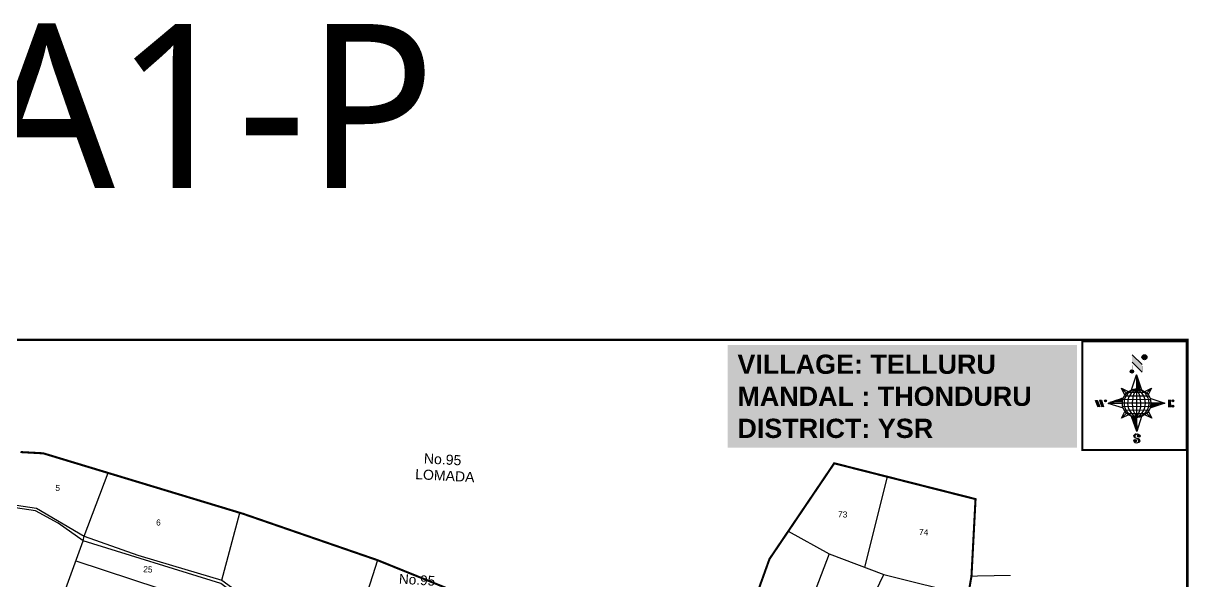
# Model space of a CAD drawing. Header units: inches. Extents: x 200778 to 204446, y 1604088 to 1611636.
# Drawn here: x 202204 to 204445, y 1610563 to 1611636 of the extents above; entities that cross this region are included whole.
import ezdxf

# ---------------------------------------------------------------- set-up
doc = ezdxf.new("R2010")
doc.units = ezdxf.units.IN
doc.header["$LTSCALE"] = 15
doc.header["$MEASUREMENT"] = 0
for name, color, linetype in [('AQUADUCT', 1, 'Continuous'), ('bord', 1, 'Continuous'), ('CADAS', 1, 'Continuous'), ('PLOTS', 7, 'Continuous'), ('PLOTS NO', 7, 'Continuous'), ('ROADS', 1, 'Continuous'), ('TEXT', 1, 'Continuous'), ('VILLAGE BOUNDARY', 5, 'Continuous'), ('VILLAGE BOUNDRY', 5, 'Continuous')]:
    doc.layers.add(name, color=color, linetype=linetype)
doc.styles.get("Standard").update_dxf_attribs({"font": 'arial.ttf'})
doc.styles.add('TMS', font='trebuc.ttf')
pattern_1 = [(267.297113149, (-8720374.938, 50637915.138), (10.5367255337, -0.497431438), [])]
pattern_2 = [(357.297113149, (-8720374.938, 50637915.138), (0.497431438, 10.5367255337), [])]

# ---------------------------------------------------------------- blocks, each defined once
blk = doc.blocks.new('*X15')
at = {"color": 0, "linetype": 'Continuous'}
for p, q in [((6321.6, 240.5), (6322.3, 241.2)), ((6321.6, 240.3), (6322.3, 241)), ((6321.6, 240.1), (6322.3, 240.8)), ((6321.6, 239.9), (6322.4, 240.7)), ((6321.6, 239.8), (6322.4, 240.6)), ((6321.6, 239.6), (6322.5, 240.5)), ((6321.6, 239.4), (6322.5, 240.3)), ((6321.6, 239.2), (6322.6, 240.2)), ((6321.7, 239.1), (6322.6, 240.1)), ((6321.8, 240.8), (6322.4, 241.4)), ((6321.8, 239), (6322.7, 240)), ((6321.8, 239), (6322.8, 239.9)), ((6321.9, 238.9), (6322.9, 239.8)), ((6322, 238.8), (6323, 239.7)), ((6322.1, 241.3), (6322.4, 241.6)), ((6322.1, 238.7), (6323.1, 239.6)), ((6322.2, 238.6), (6323.1, 239.6)), ((6322.3, 238.5), (6323.2, 239.5)), ((6322.4, 238.5), (6323.3, 239.4)), ((6322.5, 238.4), (6323.4, 239.3)), ((6322.7, 238.4), (6323.6, 239.3)), ((6322.8, 238.3), (6323.7, 239.2)), ((6322.9, 238.3), (6323.8, 239.1)), ((6323.1, 238.2), (6323.9, 239.1)), ((6323.2, 238.2), (6324, 239)), ((6323.3, 238.2), (6324.2, 239)), ((6323.5, 238.1), (6324.3, 238.9)), ((6323.7, 238.1), (6324.4, 238.9)), ((6323.8, 238.1), (6324.6, 238.8)), ((6324.1, 238.2), (6324.7, 238.8)), ((6324.3, 238.3), (6324.9, 238.8)), ((6324.6, 238.3), (6325.1, 238.8)), ((6324.8, 238.4), (6325.2, 238.8)), ((6325.1, 238.5), (6325.4, 238.8)), ((6325.4, 238.6), (6325.6, 238.8))]:
    blk.add_line(p, q, dxfattribs=at)
blk = doc.blocks.new('*X14')
at = {"color": 0, "linetype": 'Continuous'}
for p, q in [((6324.4, 240.3), (6324.5, 240.4)), ((6324.6, 240.3), (6324.8, 240.5)), ((6324.7, 240.2), (6325, 240.5)), ((6324.8, 240.2), (6325.2, 240.6)), ((6325, 240.1), (6325.5, 240.6)), ((6325.1, 240.1), (6325.6, 240.6)), ((6325.2, 240), (6325.8, 240.6)), ((6325.3, 240), (6326, 240.6)), ((6325.4, 239.9), (6326.1, 240.6)), ((6325.5, 239.8), (6326.2, 240.5)), ((6325.6, 239.8), (6326.3, 240.5)), ((6325.7, 239.7), (6326.5, 240.4)), ((6325.9, 239.6), (6326.6, 240.3)), ((6326, 239.5), (6326.7, 240.3)), ((6326, 239.4), (6326.8, 240.2)), ((6326.1, 239.3), (6327, 240.2)), ((6326.2, 239.3), (6327.1, 240.1)), ((6326.3, 239.2), (6327.1, 240)), ((6326.4, 239.1), (6327.2, 239.9)), ((6326.5, 239), (6327.3, 239.8)), ((6326.5, 238.9), (6327.4, 239.7)), ((6326.6, 238.8), (6327.5, 239.6)), ((6326.7, 238.7), (6327.5, 239.5)), ((6326.8, 238.6), (6327.6, 239.4)), ((6326.8, 238.5), (6327.7, 239.3)), ((6326.8, 236.5), (6327.4, 237)), ((6326.9, 238.3), (6327.8, 239.2)), ((6326.9, 238.2), (6327.9, 239.1)), ((6326.9, 236.8), (6327.6, 237.4)), ((6327, 238.1), (6327.8, 239)), ((6327, 237.9), (6327.8, 238.8)), ((6327, 237.8), (6327.8, 238.6)), ((6327, 237.6), (6327.8, 238.4)), ((6327, 237.4), (6327.8, 238.2)), ((6327, 237.3), (6327.8, 238)), ((6327, 237.1), (6327.8, 237.9))]:
    blk.add_line(p, q, dxfattribs=at)
blk = doc.blocks.new('H')
at = {"layer": 'bord', "extrusion": (0.000427885, 0.004792, 0.999988)}
h = blk.add_hatch(dxfattribs=at)
h.set_pattern_fill('LINE', color=8, scale=84.387686, angle=-2.7029, style=0)
h.set_pattern_definition(pattern_2)
h.paths.add_polyline_path([(-492, 786, -0.090992), (-448, 775), (-486, 912)])
h = blk.add_hatch(dxfattribs=at)
h.set_pattern_fill('LINE', color=8, scale=84.387686, angle=-92.7029, style=0)
h.set_pattern_definition(pattern_1)
h.paths.add_polyline_path([(-625, 665, -0.090992), (-615, 710), (-751, 671)])
h = blk.add_hatch(dxfattribs=at)
h.set_pattern_fill('LINE', color=8, scale=84.387686, angle=-92.7029, style=0)
h.set_pattern_definition(pattern_1)
h.paths.add_polyline_path([(-246, 647), (-372, 653, -0.090992), (-382, 609)])
h = blk.add_hatch(dxfattribs=at)
h.set_pattern_fill('LINE', color=8, scale=84.387686, angle=-2.7029, style=0)
h.set_pattern_definition(pattern_2)
h.paths.add_polyline_path([(-504, 533, -0.090992), (-549, 543), (-510, 406)])
for p, q in [((-516, 1087, -1217), (-432, 994, -1217)), ((-519, 1020, -1217), (-435, 927, -1216)), ((-538, 774, -1216), (-487, 906, -1216)), ((-487, 906, -1216), (-493, 780, -1216)), ((-487, 906, -1216), (-448, 769, -1216)), ((-627, 794, -1216), (-567, 760, -1216)), ((-627, 794, -1216), (-584, 747, -1215)), ((-599, 731, -1215), (-627, 794, -1216)), ((-421, 753, -1216), (-359, 781, -1216)), ((-359, 781, -1216), (-405, 739, -1216)), ((-359, 781, -1216), (-392, 721, -1215)), ((-865, 701, -1215), (-847, 638, -1215)), ((-847, 700, -1215), (-829, 637, -1215)), ((-829, 699, -1215), (-811, 636, -1215)), ((-829, 699, -1215), (-811, 698, -1215)), ((-811, 698, -1215), (-794, 635, -1215)), ((-752, 665, -1215), (-615, 704, -1215)), ((-752, 665, -1215), (-625, 659, -1215)), ((-619, 614, -1215), (-752, 665, -1215)), ((-246, 641, -1215), (-383, 603, -1215)), ((-379, 693, -1215), (-246, 641, -1215)), ((-373, 647, -1215), (-246, 641, -1215)), ((-213, 669, -1215), (-217, 601, -1215)), ((-197, 600, -1215), (-194, 668, -1215)), ((-639, 526, -1214), (-606, 585, -1215)), ((-639, 526, -1214), (-593, 568, -1215)), ((-577, 553, -1215), (-639, 526, -1214)), ((-511, 400, -1214), (-549, 537, -1214)), ((-460, 533, -1215), (-511, 400, -1214)), ((-505, 527, -1214), (-511, 400, -1214)), ((-371, 513, -1214), (-431, 546, -1215)), ((-371, 513, -1214), (-414, 560, -1215)), ((-399, 576, -1215), (-371, 513, -1214))]:
    blk.add_line(p, q, dxfattribs=at)
at = {"layer": 'bord', "color": 8, "linetype": 'ByBlock', "extrusion": (0.000427885, 0.004792, 0.999988)}
for p, q in [((-411, 744, -1216), (-578, 752, -1216)), ((-493, 780, -1216), (-505, 527, -1214)), ((-373, 647, -1215), (-625, 659, -1215)), ((-378, 616, -1215), (-623, 628, -1215)), ((-375, 679, -1215), (-620, 691, -1215)), ((-386, 711, -1215), (-605, 722, -1215)), ((-392, 585, -1215), (-611, 595, -1215)), ((-420, 555, -1215), (-587, 562, -1215))]:
    blk.add_line(p, q, dxfattribs=at)
at = {"layer": 'bord', "extrusion": (0.000427885, 0.004792, 0.999988), "elevation": -1212}
for points, const_width in [([(-522, 960), (-516, 1093)], 1.61), ([(-434, 933), (-428, 1066)], 1.61), ([(-870, 707), (-846, 706)], 0.642), ([(-829, 643), (-855, 644)], 0.642), ([(-829, 643), (-821, 678)], 0.642), ([(-811, 642), (-784, 641)], 0.642), ([(-793, 641), (-782, 694)], 0.642), ([(-223, 676), (-174, 673)], 0.706), ([(-195, 645), (-185, 644)], 0.706), ([(-177, 605), (-226, 607)], 0.706)]:
    blk.add_lwpolyline(points, dxfattribs=dict(at, const_width=const_width))
for points, const_width in [([(-414, 1073, 1), (-398, 1058, 1)], 22.3), ([(-530, 950, 1), (-520, 939, 1)], 14.8), ([(-776, 697, 1), (-769, 690, 1)], 8.9), ([(-178, 667, 1), (-171, 660, 1)], 9.79), ([(-180, 618, 1), (-173, 611, 1)], 9.79), ([(-525, 322, 1), (-533, 329, 1)], 11.1), ([(-490, 362, 1), (-498, 369, 1)], 11.1)]:
    blk.add_lwpolyline(points, format="xyb", close=True, dxfattribs=dict(at, const_width=const_width))
for points in [[(-537, 317), (-531, 310), (-520, 307), (-505, 307), (-494, 310), (-486, 318), (-487, 326), (-491, 333), (-494, 336), (-503, 341), (-522, 347), (-530, 352), (-534, 355), (-537, 363), (-537, 373), (-530, 381), (-520, 384), (-504, 384), (-493, 380), (-487, 373)], [(-522, 348), (-526, 354), (-528, 361), (-528, 371), (-526, 375), (-521, 381), (-515, 384)], [(-505, 307), (-499, 312), (-497, 319), (-497, 327), (-501, 335), (-509, 343)]]:
    blk.add_lwpolyline(points, dxfattribs=at)
at = {"layer": 'bord', "extrusion": (0.000427885, 0.004792, 0.999988)}
for centre, radius in [((-406, 1065, -1212), 22.3), ((-525, 944, -1212), 14.8), ((-498, 659, -1212), 127), ((-773, 694, -1212), 8.9), ((-174, 663, -1212), 9.79), ((-177, 615, -1212), 9.79), ((-529, 325, -1212), 11.1), ((-494, 365, -1212), 11.1)]:
    blk.add_circle(centre, radius, dxfattribs=at)
at = {"layer": 'bord', "color": 8, "linetype": 'ByBlock', "extrusion": (0.000427885, 0.004792, 0.999988)}
for centre, radius, start, end in [((-482, 658, -1212), 128, 94.9254, 259.6691), ((-437, 656, -1212), 141, 113.2864, 241.308), ((-316, 651, -1212), 222, 142.5892, 212.0053), ((-560, 662, -1212), 141, 293.2864, 61.308), ((-681, 668, -1212), 222, 322.5892, 32.0053), ((-515, 660, -1212), 128, 274.9254, 79.6691)]:
    blk.add_arc(centre, radius, start, end, dxfattribs=at)
at = {"layer": 'bord', "extrusion": (0.000427885, 0.004792, 0.999988)}
for points in [[(-516, 1093, -1212), (-431, 1000, -1212), (-519, 1026, -1212), (-434, 933, -1212)], [(-864, 707, -1212), (-846, 706, -1212), (-846, 644, -1212), (-829, 643, -1212)], [(-829, 705, -1212), (-811, 704, -1212), (-811, 642, -1212), (-793, 641, -1212)], [(-193, 674, -1212), (-197, 606, -1212), (-213, 675, -1212), (-216, 607, -1212)]]:
    blk.add_solid(points, dxfattribs=at)
at = {"layer": 'bord', "extrusion": (0.000427885, 0.004792, 0.999988), "xscale": 7.977342409717546, "yscale": 7.977342409717546, "zscale": 7.977342409717546, "rotation": 138.0840426661453}
for name, p in [('*X14', (38301, -31929, -1212)), ('*X15', (38314, -31951, -1212))]:
    blk.add_blockref(name, p, dxfattribs=at)

msp = doc.modelspace()

# ---------------------------------------------------------------- linework, layer by layer
at = {"layer": 'PLOTS'}
for points in [[(202064, 1610530.9), (202129.2, 1610512), (202167.8, 1610500.7), (202220, 1610494.8), (202262.9, 1610484.9), (202319, 1610639.8), (202321.4, 1610648.7), (202367, 1610770.6)], [(203822.3, 1610589.1), (203866.4, 1610762.9)], [(202586.2, 1610563.8), (202620.7, 1610693.7)], [(203675.3, 1610658.2), (203754, 1610615), (203859.4, 1610574.9), (204021.2, 1610534.8)], [(203754, 1610615), (203658.3, 1610363.9), (203813.6, 1610330.1), (203795, 1610267), (203664.3, 1610295.7), (203626.4, 1610166.7)], [(202304.9, 1610601), (202571.8, 1610513.5)], [(202885.3, 1610602.6), (202818.7, 1610393.7)], [(203784.4, 1610418.4), (203859.4, 1610574.9)]]:
    msp.add_lwpolyline(points, dxfattribs=at)
at = {"layer": 'ROADS', "color": 1}
for points in [[(203917, 1609987.9), (203815.5, 1610019.6), (203721.7, 1610044.7), (203562.5, 1610080), (203398.6, 1610116.1), (203306.6, 1610147.3), (203107.1, 1610232.4), (203022, 1610262.2), (202958.2, 1610290.4), (202940.6, 1610300.7), (202815.9, 1610384.6), (202583.8, 1610558), (202319, 1610639.8), (202271.3, 1610673.5), (202227.5, 1610697.4), (202188.9, 1610703.4), (202166.5, 1610717.9), (202133.3, 1610739.5), (201990.3, 1610822.7), (201891.5, 1610873.2)], [(202191, 1610708.2), (202229.4, 1610702.6), (202321.4, 1610648.7), (202424.5, 1610612.1), (202490.9, 1610592.3), (202586.2, 1610563.8), (202709.8, 1610474.2), (202827.2, 1610387.5), (202872.3, 1610351.3), (202943.5, 1610305.7), (202965.2, 1610293), (203026, 1610266.6), (203112.8, 1610237), (203204.5, 1610198.9), (203308.4, 1610153.9), (203401.9, 1610122.6), (203556.6, 1610086.3), (203670.2, 1610062), (203819.7, 1610028.8), (203837.4, 1610024.8), (203849.2, 1610021.7), (203919.4, 1609997.2)]]:
    msp.add_lwpolyline(points, dxfattribs=at)
at = {"layer": 'VILLAGE BOUNDARY', "color": 5, "const_width": 3.6, "elevation": 0.1}
msp.add_lwpolyline([(204441.6, 1611023.8), (204241, 1611023.8), (204241, 1610814.7), (204441.6, 1610814.7)], close=True, dxfattribs=at)
at = {"layer": 'VILLAGE BOUNDRY', "color": 5, "const_width": 5}
msp.add_lwpolyline([(200780, 1611026.5), (204443, 1611026.5), (204443, 1604090.9), (200780, 1604090.9)], close=True, dxfattribs=at)
at = {"layer": 'VILLAGE BOUNDRY'}
for points, const_width in [([(202198.7, 1610810.6), (202242.5, 1610808.2), (202626.7, 1610691.9), (202885.3, 1610602.6), (203103.9, 1610514.1)], 4), ([(203561, 1610386.7), (203639.2, 1610604.8), (203763.7, 1610789), (204035.5, 1610720.1), (204027.7, 1610571.9), (203993.7, 1610377)], 4), ([(204027.7, 1610571.9), (204102.8, 1610573.4)], 1.93)]:
    msp.add_lwpolyline(points, dxfattribs=dict(at, const_width=const_width))

# ---------------------------------------------------------------- block references
at = {"layer": 'AQUADUCT', "color": 1, "xscale": 0.2156308667314675, "yscale": 0.2156308667314675, "zscale": 0.2156308667314675, "rotation": 3.078330600073182}
msp.add_blockref('H', (204460.2, 1610769.8, 262.6), dxfattribs=at)

# ---------------------------------------------------------------- texts
at = {"layer": 'CADAS', "color": 2, "style": 'TMS'}
msp.add_text('A1-P', height=315.69, dxfattribs=at).set_placement((202117.8, 1611318.6))
at = {"layer": 'PLOTS NO'}
for s, height, p in [('5', 11.6, (202265.5, 1610736.1)), ('73', 11.61, (203770.6, 1610685.4)), ('6', 11.6, (202459.2, 1610669.6)), ('74', 11.61, (203926.5, 1610651.3)), ('25', 11.61, (202434.4, 1610579.6))]:
    msp.add_text(s, height=height, rotation=356.9644, dxfattribs=at).set_placement(p)
at = {"layer": 'TEXT'}
for s, height, rotation, p in [('  No.95', 19.34, 356.9644, (202959.1, 1610789.6)), ('LOMADA', 19.34, 356.9644, (202957.4, 1610758.6)), ('  No.95', 18.7, 356.4663, (202911.6, 1610558.4))]:
    msp.add_text(s, height=height, rotation=rotation, dxfattribs=at).set_placement(p)
at = {"layer": 'VILLAGE BOUNDARY', "insert": (203577.6, 1610998.2), "char_height": 37.023, "width": 634.361, "attachment_point": 1, "bg_fill": 1, "box_fill_scale": 1.5, "bg_fill_color": 253, "bg_fill_transparency": 0}
msp.add_mtext('{\\fArial|b1|i0|c0|p34;\\C1;VILLAGE:\\C256; \\C5;TELLURU\\P\\C1;MANDAL :\\C256; \\C5;THONDURU\\C256; \\P\\C1;DISTRICT:\\C256; \\C5;YSR}', dxfattribs=at)

doc.saveas('drawing.dxf')
